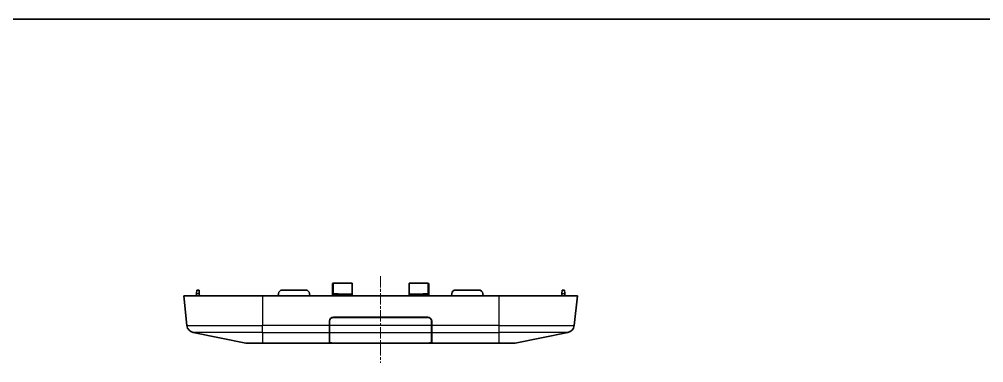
# Model space of a CAD drawing. Header units: millimetres. Extents: x -225 to 2542, y -269 to 293.
# Drawn here: x 1108.8 to 1353.6, y 205.5 to 292.7 of the extents above; entities that cross this region are included whole.
import ezdxf

# ---------------------------------------------------------------- set-up
doc = ezdxf.new("R2010")
doc.units = ezdxf.units.MM
doc.linetypes.add('CHAIN', pattern=[0.3543, 0.2362, -0.0295, 0.0591, -0.0295])
for name, color, linetype, lineweight in [('Border (ISO)', 7, 'Continuous', 35), ('Visible (ISO)', 7, 'Continuous', 35), ('Visible Narrow (ISO)', 7, 'Continuous', 25)]:
    doc.layers.add(name, color=color, linetype=linetype, lineweight=lineweight)
doc.layers.add('Centerline (ISO)', color=7, linetype='Continuous', lineweight=18, true_color=0x80ffff)

# ---------------------------------------------------------------- blocks, each defined once
blk = doc.blocks.new('図面枠 tk図枠')
at = {"layer": 'Border (ISO)'}
blk.add_line((14.5, 289), (405.5, 289), dxfattribs=at)

msp = doc.modelspace()

# ---------------------------------------------------------------- linework, layer by layer
at = {"layer": 'Centerline (ISO)', "linetype": 'CHAIN', "ltscale": 12.196047}
msp.add_line((1200.5106, 227.49104), (1200.5106, 205.53988), dxfattribs=at)
at = {"layer": 'Visible (ISO)'}
for p, q in [((1188.2606, 223.11356), (1188.2606, 225.49104)), ((1190.2606, 225.69104), (1188.4606, 225.69104)), ((1190.2606, 225.69104), (1193.2606, 225.69104)), ((1193.2606, 222.94104), (1193.2606, 225.69104)), ((1207.7606, 225.69104), (1210.7606, 225.69104)), ((1207.7606, 225.69104), (1207.7606, 222.94104)), ((1212.5606, 225.69104), (1210.7606, 225.69104)), ((1212.7606, 225.49104), (1212.7606, 223.11356)), ((1153.7106, 222.49104), (1153.76197, 223.0782)), ((1153.76197, 223.0782), (1153.84184, 223.99104)), ((1154.40399, 223.99104), (1153.84184, 223.99104)), ((1154.40399, 223.99104), (1154.48385, 223.0782)), ((1154.53522, 222.49104), (1154.48385, 223.0782)), ((1174.5106, 222.49104), (1174.56197, 223.0782)), ((1181.46304, 223.99104), (1175.55817, 223.99104)), ((1182.5106, 222.49104), (1182.45923, 223.0782)), ((1188.2606, 223.11356), (1188.2606, 222.49104)), ((1188.31483, 222.61192), (1188.32489, 222.90023)), ((1188.32489, 222.90023), (1188.32855, 223.00499)), ((1189.70163, 223.00499), (1188.32855, 223.00499)), ((1189.70163, 223.00499), (1189.7031, 222.9212)), ((1189.70275, 222.94104), (1193.2606, 222.94104)), ((1193.2606, 222.94104), (1193.2606, 222.49104)), ((1207.7606, 222.94104), (1207.7606, 222.49104)), ((1207.7606, 222.94104), (1211.31846, 222.94104)), ((1211.31811, 222.9212), (1211.31958, 223.00499)), ((1211.31958, 223.00499), (1212.69266, 223.00499)), ((1212.69266, 223.00499), (1212.69632, 222.90023)), ((1212.70638, 222.61192), (1212.69632, 222.90023)), ((1212.7606, 222.49104), (1212.7606, 223.11356)), ((1218.5106, 222.49104), (1218.56197, 223.0782)), ((1225.46304, 223.99104), (1219.55817, 223.99104)), ((1226.5106, 222.49104), (1226.45923, 223.0782)), ((1246.48599, 222.49104), (1246.53736, 223.0782)), ((1246.53736, 223.0782), (1246.61722, 223.99104)), ((1247.17937, 223.99104), (1246.61722, 223.99104)), ((1247.17937, 223.99104), (1247.25923, 223.0782)), ((1247.3106, 222.49104), (1247.25923, 223.0782)), ((1170.5106, 222.49104), (1150.5106, 222.49104)), ((1151.34911, 214.94453), (1150.5106, 222.49104)), ((1230.5106, 222.49104), (1170.5106, 222.49104)), ((1188.31483, 222.61192), (1188.3106, 222.49104)), ((1212.7106, 222.49104), (1212.70638, 222.61192)), ((1230.5106, 222.49104), (1250.5106, 222.49104)), ((1249.6721, 214.94453), (1250.5106, 222.49104)), ((1187.5106, 214.94453), (1187.5106, 216.09104)), ((1187.5606, 214.94453), (1187.5606, 216.14104)), ((1188.4606, 217.04104), (1212.5606, 217.04104)), ((1188.5106, 217.09104), (1212.5106, 217.09104)), ((1189.80486, 217.09104), (1189.80573, 217.04104)), ((1193.2606, 217.09104), (1193.2606, 217.04104)), ((1207.7606, 217.09104), (1207.7606, 217.04104)), ((1211.21547, 217.04104), (1211.21635, 217.09104)), ((1213.4606, 216.14104), (1213.4606, 214.94453)), ((1213.5106, 216.09104), (1213.5106, 214.94453)), ((1166.31641, 210.52988), (1152.94464, 213.20423)), ((1187.5106, 214.94453), (1187.5106, 213.20423)), ((1187.5106, 210.72988), (1187.5106, 213.20423)), ((1187.5606, 214.94453), (1187.5606, 213.20423)), ((1187.5606, 210.71988), (1187.5606, 213.20423)), ((1213.4606, 213.20423), (1213.4606, 214.94453)), ((1213.4606, 213.20423), (1213.4606, 210.71988)), ((1213.5106, 213.20423), (1213.5106, 214.94453)), ((1213.5106, 213.20423), (1213.5106, 210.72988)), ((1234.7048, 210.52988), (1248.07657, 213.20423)), ((1170.5106, 210.49104), (1166.70864, 210.49104)), ((1170.5106, 210.49104), (1196.91857, 210.49104)), ((1212.5606, 210.53988), (1188.4606, 210.53988)), ((1195.5106, 210.52988), (1188.5106, 210.52988)), ((1195.5106, 210.52988), (1195.5106, 210.53988)), ((1204.10263, 210.49104), (1196.91857, 210.49104)), ((1204.10263, 210.49104), (1230.5106, 210.49104)), ((1205.5106, 210.53988), (1205.5106, 210.52988)), ((1212.5106, 210.52988), (1205.5106, 210.52988)), ((1234.31257, 210.49104), (1230.5106, 210.49104))]:
    msp.add_line(p, q, dxfattribs=at)
for centre, radius, start, end in [((1188.4606, 225.49104), 0.2, 90, 180), ((1212.5606, 225.49104), 0.2, 0, 90), ((1175.55817, 222.99104), 1, 90, 175), ((1181.46304, 222.99104), 1, 5, 90), ((1219.55817, 222.99104), 1, 90, 175), ((1225.46304, 222.99104), 1, 5, 90), ((1188.5106, 216.09104), 1, 90, 180), ((1188.4606, 216.14104), 0.9, 90, 180), ((1187.45346, 216.21045), 3.20714, 15.0095926, 15.9364478), ((1187.45346, 216.41045), 3.20714, 11.3393726, 12.2519047), ((1187.45346, 216.61045), 3.20714, 7.7157826, 8.6181966), ((1187.45346, 216.81045), 3.20714, 4.1230297, 5.0191418), ((1213.56775, 216.81045), 3.20714, 174.9808582, 175.8769703), ((1213.56775, 216.61045), 3.20714, 171.3818034, 172.2842174), ((1213.56775, 216.41045), 3.20714, 167.7480953, 168.6606274), ((1213.56775, 216.21045), 3.20714, 164.0635522, 164.9904074), ((1212.5106, 216.09104), 1, 0, 90), ((1212.5606, 216.14104), 0.9, 0, 90), ((1153.33687, 215.1654), 2, 186.3401917, 258.6900675), ((1247.68434, 215.1654), 2, 281.3099325, 353.6598083), ((1166.70864, 212.49104), 2, 258.6900675, 270), ((1234.31257, 212.49104), 2, 270, 281.3099325)]:
    msp.add_arc(centre, radius, start, end, dxfattribs=at)
for centre, major_axis, ratio, start_param, end_param in [((1190.20313, 222.92383), (0.06014, -0.53779), 0.9232657, 4.653170585, 5.537617676), ((1210.81808, 222.92383), (-0.06014, -0.53779), 0.9232657, 0.745567631, 1.630014722), ((1189.31549, 222.6134), (-0.13331, -1.21205), 0.818985765, 4.80344007, 4.902940549), ((1211.70572, 222.6134), (0.13331, -1.21205), 0.818985765, 1.380244759, 1.479745238), ((1188.5106, 213.89127), (1, 0), 0.2, 3.141592654, 3.459153083), ((1212.5106, 213.89127), (1, 0), 0.2, 5.965624878, 6.283185307), ((1188.5106, 210.72988), (1, 0), 0.2, 3.141592654, 4.71238898), ((1188.4606, 210.71988), (-0.9, 0), 0.2, 0, 1.570796327), ((1212.5106, 210.72988), (1, 0), 0.2, 4.71238898, 6.283185307), ((1212.5606, 210.71988), (-0.9, 0), 0.2, 1.570796327, 3.141592654)]:
    msp.add_ellipse(centre, major_axis=major_axis, ratio=ratio, start_param=start_param, end_param=end_param, dxfattribs=at)
for points, knots in [([(1188.2606, 223.11356), (1188.2606, 223.11297), (1188.26061, 223.11238), (1188.26077, 223.09827), (1188.26268, 223.08482), (1188.26999, 223.05878), (1188.27534, 223.04621), (1188.29352, 223.01536), (1188.30879, 222.9982), (1188.32781, 222.9838)], [-0.03319455101, -0.03319455101, -0.03319455101, -0.03319455101, -0.03297061693, -0.03297061693, -0.02785066636, -0.02785066636, -0.02279869045, -0.02279869045, -0.0148162399, -0.0148162399, -0.0148162399, -0.0148162399]), ([(1189.7031, 222.9212), (1189.7032, 222.91547), (1189.70342, 222.90955), (1189.70379, 222.90241), (1189.70385, 222.90133), (1189.70391, 222.90023)], [0.082161463418, 0.082161463418, 0.082161463418, 0.082161463418, 0.084585377826, 0.084585377826, 0.085017460001, 0.085017460001, 0.085017460001, 0.085017460001]), ([(1211.3173, 222.90023), (1211.31733, 222.90076), (1211.31736, 222.90128), (1211.31775, 222.90845), (1211.318, 222.91494), (1211.31811, 222.9212)], [0.022461849025, 0.022461849025, 0.022461849025, 0.022461849025, 0.022670549864, 0.022670549864, 0.025313997288, 0.025313997288, 0.025313997288, 0.025313997288]), ([(1212.6934, 222.9838), (1212.71242, 222.9982), (1212.72769, 223.01536), (1212.74587, 223.04621), (1212.75122, 223.05878), (1212.75853, 223.08482), (1212.76044, 223.09827), (1212.7606, 223.11238), (1212.7606, 223.11297), (1212.7606, 223.11356)], [-0.01821932938, -0.01821932938, -0.01821932938, -0.01821932938, -0.01020831939, -0.01020831939, -0.00513826862, -0.00513826862, 0, 0, 0.00022473526, 0.00022473526, 0.00022473526, 0.00022473526])]:
    msp.add_open_spline(points, degree=3, knots=knots, dxfattribs=at)
for points in [[(1196.91857, 210.49104), (1196.43445, 210.49104), (1195.96114, 210.50029), (1195.5106, 210.52988)], [(1205.5106, 210.52988), (1205.06009, 210.50029), (1204.58678, 210.49104), (1204.10263, 210.49104)]]:
    msp.add_open_spline(points, degree=3, dxfattribs=at)
at = {"layer": 'Visible Narrow (ISO)'}
for p, q in [((1188.4606, 225.69104), (1188.4606, 223.00499)), ((1212.5606, 223.00499), (1212.5606, 225.69104)), ((1153.76197, 223.0782), (1154.48385, 223.0782)), ((1188.32489, 222.90023), (1189.70391, 222.90023)), ((1211.3173, 222.90023), (1212.69632, 222.90023)), ((1246.53736, 223.0782), (1247.25923, 223.0782)), ((1170.5106, 222.49104), (1170.5106, 214.94453)), ((1230.5106, 222.49104), (1230.5106, 214.94453)), ((1187.5106, 215.8344), (1187.5606, 215.8344)), ((1187.56982, 216.26947), (1187.52665, 216.26947)), ((1189.30382, 217.09104), (1189.30469, 217.04104)), ((1190.30566, 217.04104), (1190.30479, 217.09104)), ((1210.71642, 217.09104), (1210.71555, 217.04104)), ((1211.71651, 217.04104), (1211.71739, 217.09104)), ((1213.49456, 216.26947), (1213.45139, 216.26947)), ((1213.4606, 215.8344), (1213.5106, 215.8344)), ((1151.34911, 214.94453), (1170.5106, 214.94453)), ((1170.5106, 213.20423), (1152.94464, 213.20423)), ((1187.5106, 214.94453), (1170.5106, 214.94453)), ((1170.5106, 213.20423), (1170.5106, 214.94453)), ((1170.5106, 213.20423), (1170.5106, 210.52988)), ((1170.5106, 213.20423), (1187.5106, 213.20423)), ((1213.4606, 214.94453), (1187.5606, 214.94453)), ((1187.5606, 213.20423), (1213.4606, 213.20423)), ((1230.5106, 214.94453), (1213.5106, 214.94453)), ((1213.5106, 213.20423), (1230.5106, 213.20423)), ((1230.5106, 214.94453), (1230.5106, 213.20423)), ((1230.5106, 214.94453), (1249.6721, 214.94453)), ((1230.5106, 213.20423), (1230.5106, 210.52988)), ((1248.07657, 213.20423), (1230.5106, 213.20423)), ((1166.31641, 210.52988), (1170.5106, 210.52988)), ((1188.5106, 210.52988), (1170.5106, 210.52988)), ((1170.5106, 210.49104), (1170.5106, 210.52988)), ((1188.5106, 210.52988), (1188.5106, 210.53988)), ((1212.5106, 210.53988), (1212.5106, 210.52988)), ((1230.5106, 210.52988), (1212.5106, 210.52988)), ((1230.5106, 210.52988), (1234.7048, 210.52988)), ((1230.5106, 210.49104), (1230.5106, 210.52988))]:
    msp.add_line(p, q, dxfattribs=at)

# ---------------------------------------------------------------- block references
at = {"xscale": 2, "yscale": 2, "zscale": 2}
msp.add_blockref('図面枠 tk図枠', (939.40358, -285.30232), dxfattribs=at)

doc.saveas('drawing.dxf')
